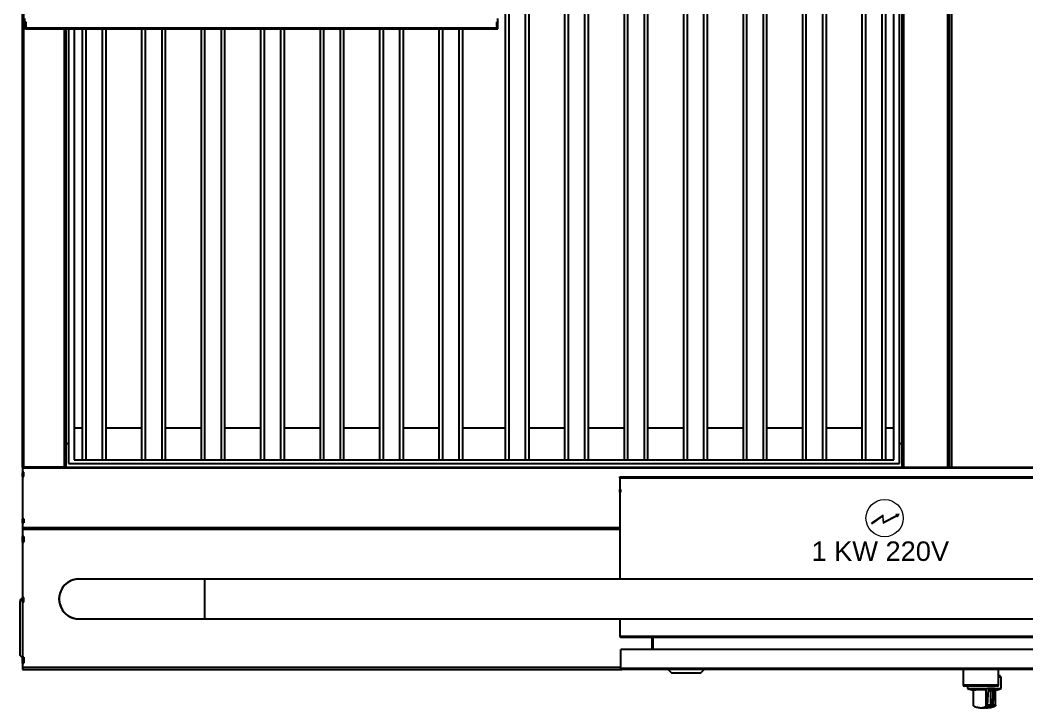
# Model space of a CAD drawing. Header units: millimetres. Extents: x -10496 to -5455, y -188 to 7293.
# Drawn here: x -7164.2 to -7078.7, y 3571.1 to 3629.5 of the extents above; entities that cross this region are included whole.
import ezdxf

# ---------------------------------------------------------------- set-up
doc = ezdxf.new("R2010")
doc.units = ezdxf.units.MM
doc.linetypes.add('SLD-Solid', pattern=[0])
doc.layers.add('Kıtc-011 Elk Tes Yazı 001', color=1, linetype='Continuous')
doc.layers.add('Kıtc-014 Elk Tes İşaretler', color=1, linetype='Continuous')
doc.styles.get("Standard").update_dxf_attribs({"font": 'calibri.ttf', "height": 15})

# ---------------------------------------------------------------- blocks, each defined once
blk = doc.blocks.new('A$C29431E44')
at = {"layer": 'Kıtc-014 Elk Tes İşaretler', "linetype": 'Continuous', "lineweight": 0}
for p, q in [((2.9, 3.66), (0.96, 2.3)), ((1, 2.21), (2.81, 3.48)), ((2.81, 3.48), (2.9, 2.31)), ((3, 2.49), (2.9, 3.66)), ((2.9, 2.31), (5.24, 3.52)), ((5.18, 3.62), (3, 2.49)), ((5.66, 3.81), (5.09, 3.77)), ((5.09, 3.77), (5.17, 3.64)), ((5.17, 3.64), (5.34, 3.36)), ((5.24, 3.52), (5.19, 3.62)), ((5.34, 3.36), (5.66, 3.81)), ((0.96, 2.3), (1, 2.21))]:
    blk.add_line(p, q, dxfattribs=at)
blk.add_circle((3.16, 3.16), 3.16, dxfattribs=at)
blk = doc.blocks.new('A$C1E774840')
at = {"color": 7, "linetype": 'SLD-Solid', "lineweight": 25}
for p, q in [((2.78, 22.337), (2.78, 70.437)), ((2.901, 22.337), (2.901, 70.437)), ((77.48, 70.437), (77.48, 22.337)), ((77.601, 70.437), (77.601, 22.337)), ((81.35, 70.437), (81.35, 22.337)), ((81.48, 70.437), (81.48, 22.337)), ((81.68, 70.437), (81.68, 22.337)), ((2.961, 60.432), (2.961, 60.132)), ((2.961, 60.132), (3.061, 60.132)), ((2.961, 60.132), (2.961, 60.122)), ((3.061, 60.122), (2.961, 60.122)), ((2.961, 59.732), (2.961, 60.122)), ((3.061, 60.132), (3.061, 59.622)), ((3.061, 59.732), (3.061, 60.122)), ((43.061, 60.132), (43.161, 60.132)), ((43.061, 60.132), (43.061, 59.622)), ((43.061, 60.122), (43.161, 60.122)), ((43.061, 59.732), (43.061, 60.122)), ((43.161, 60.132), (43.161, 60.432)), ((43.161, 60.132), (43.161, 60.122)), ((43.161, 59.732), (43.161, 60.122)), ((2.961, 59.732), (3.061, 59.732)), ((2.961, 59.532), (2.961, 59.732)), ((3.061, 59.532), (2.961, 59.532)), ((3.061, 59.622), (43.061, 59.622)), ((3.061, 59.622), (3.061, 59.532)), ((3.061, 59.532), (43.061, 59.532)), ((6.359, 22.337), (6.359, 59.532)), ((43.161, 59.732), (43.061, 59.732)), ((43.061, 59.622), (43.061, 59.532)), ((43.061, 59.532), (43.161, 59.532)), ((43.161, 59.532), (43.161, 59.732)), ((77.28, 24.337), (77.48, 24.337)), ((2.901, 22.337), (2.78, 22.337)), ((2.78, 22.337), (2.78, 22.279)), ((2.78, 22.337), (2.9, 22.337)), ((2.78, 22.279), (2.78, 21.89)), ((2.78, 22.279), (109.33, 22.279)), ((2.9, 22.337), (109.33, 22.337)), ((6.359, 22.337), (2.901, 22.337)), ((77.601, 22.337), (81.35, 22.337)), ((2.9, 21.89), (2.78, 21.89)), ((2.78, 21.89), (2.78, 21.854)), ((2.9, 21.854), (2.78, 21.854)), ((2.78, 21.571), (2.78, 21.854)), ((2.9, 21.571), (2.78, 21.571)), ((2.78, 21.536), (2.78, 21.571)), ((2.78, 21.536), (2.78, 17.939)), ((2.78, 21.536), (2.9, 21.536)), ((2.9, 21.536), (2.9, 21.89)), ((2.9, 21.571), (2.9, 21.854)), ((53.53, 21.407), (53.53, 21.497)), ((53.53, 21.497), (101.63, 21.497)), ((53.53, 21.407), (53.53, 20.437)), ((53.53, 21.407), (101.63, 21.407)), ((53.53, 20.417), (53.53, 20.437)), ((53.61, 20.437), (53.53, 20.437)), ((53.61, 20.417), (53.53, 20.417)), ((53.53, 20.217), (53.53, 20.417)), ((53.61, 20.217), (53.53, 20.217)), ((53.53, 20.197), (53.53, 20.217)), ((53.53, 20.197), (53.53, 12.822)), ((53.53, 20.197), (53.61, 20.197)), ((53.61, 20.197), (53.61, 20.437)), ((53.61, 20.217), (53.61, 20.417)), ((2.9, 17.939), (2.78, 17.939)), ((2.78, 17.939), (2.78, 17.903)), ((2.9, 17.903), (2.78, 17.903)), ((2.78, 17.621), (2.78, 17.903)), ((2.9, 17.621), (2.78, 17.621)), ((2.78, 17.585), (2.78, 17.621)), ((2.78, 17.585), (2.78, 17.196)), ((2.78, 17.585), (2.9, 17.585)), ((2.78, 17.196), (2.78, 17.054)), ((2.78, 17.196), (53.53, 17.196)), ((2.9, 17.939), (2.9, 17.585)), ((2.9, 17.621), (2.9, 17.903)), ((2.78, 17.054), (2.78, 16.446)), ((2.78, 17.054), (53.53, 17.054)), ((2.78, 16.396), (2.78, 16.446)), ((2.9, 16.446), (2.78, 16.446)), ((2.9, 16.396), (2.78, 16.396)), ((2.78, 15.996), (2.78, 16.396)), ((2.9, 16.446), (2.9, 15.946)), ((2.9, 15.996), (2.9, 16.396)), ((2.9, 15.996), (2.78, 15.996)), ((2.78, 15.946), (2.78, 15.996)), ((2.78, 15.946), (2.78, 6.187)), ((2.78, 15.946), (2.9, 15.946)), ((18.265, 12.822), (7.58, 12.822)), ((136.895, 12.822), (18.265, 12.822)), ((18.265, 11.137), (18.265, 12.822)), ((2.9, 11.267), (2.78, 11.267)), ((2.78, 10.867), (2.78, 11.267)), ((2.9, 10.867), (2.9, 11.267)), ((5.88, 11.137), (5.895, 11.137)), ((18.265, 9.452), (18.265, 11.137)), ((2.58, 6.337), (2.58, 10.937)), ((2.9, 10.867), (2.78, 10.867)), ((7.58, 9.452), (18.265, 9.452)), ((7.58, 9.452), (7.58, 9.437)), ((18.265, 9.452), (136.895, 9.452)), ((53.53, 9.452), (53.53, 7.987)), ((53.53, 7.987), (101.63, 7.987)), ((53.53, 7.977), (53.53, 7.987)), ((53.531, 7.977), (53.53, 7.977)), ((53.613, 7.898), (53.613, 7.898)), ((53.62, 7.897), (53.62, 7.897)), ((53.62, 7.897), (53.623, 7.897)), ((53.623, 7.897), (101.537, 7.897)), ((56.32, 7.887), (56.24, 7.887)), ((56.24, 7.887), (56.24, 6.837)), ((56.32, 7.887), (98.84, 7.887)), ((56.32, 7.887), (56.32, 6.837)), ((2.78, 6.137), (2.58, 6.337)), ((2.78, 6.137), (2.78, 6.187)), ((2.9, 6.187), (2.78, 6.187)), ((2.9, 6.137), (2.78, 6.137)), ((2.78, 5.737), (2.78, 6.137)), ((2.9, 6.187), (2.9, 5.687)), ((2.9, 5.737), (2.9, 6.137)), ((53.6, 5.218), (53.6, 6.837)), ((101.56, 6.837), (53.6, 6.837)), ((2.9, 5.737), (2.78, 5.737)), ((2.78, 5.687), (2.78, 5.737)), ((2.78, 5.687), (2.78, 5.338)), ((2.78, 5.687), (2.9, 5.687)), ((2.78, 5.338), (2.78, 5.137)), ((2.78, 5.338), (53.6, 5.338)), ((2.78, 5.137), (53.681, 5.137)), ((101.56, 5.218), (53.6, 5.218)), ((101.479, 5.137), (53.681, 5.137)), ((57.631, 5.137), (57.901, 4.867)), ((60.401, 4.867), (60.671, 5.137)), ((82.68, 5.137), (82.68, 3.837)), ((85.68, 3.837), (85.68, 5.137)), ((57.901, 4.867), (59.019, 4.867)), ((59.019, 4.867), (60.401, 4.867)), ((85.68, 4.642), (85.832, 4.642)), ((85.68, 4.517), (85.899, 4.517)), ((85.832, 4.517), (85.832, 4.642)), ((85.899, 3.528), (85.899, 4.517)), ((82.68, 3.837), (85.68, 3.837)), ((85.58, 3.737), (82.78, 3.737)), ((83.049, 3.737), (83.049, 3.528)), ((83.049, 3.528), (83.188, 3.487)), ((83.049, 3.528), (85.899, 3.528)), ((84.654, 3.487), (83.188, 3.487)), ((83.227, 3.487), (83.227, 3.464)), ((84.64, 3.487), (84.64, 3.464)), ((84.646, 2.051), (84.646, 3.487)), ((85.355, 3.528), (84.866, 3.528)), ((84.866, 3.528), (84.866, 3.411)), ((85.355, 3.528), (85.355, 3.41)), ((85.423, 2.079), (85.423, 3.509)), ((85.76, 3.487), (85.423, 3.487)), ((85.722, 3.464), (85.722, 3.487)), ((85.76, 3.487), (85.899, 3.528)), ((83.525, 3.413), (83.525, 2.079)), ((83.546, 3.413), (83.525, 3.413)), ((83.546, 2.057), (83.546, 3.413)), ((83.546, 3.413), (83.569, 3.413)), ((83.563, 3.414), (83.583, 3.414)), ((83.569, 3.414), (83.569, 3.413)), ((83.583, 3.414), (83.762, 3.414)), ((85.007, 3.238), (84.993, 2.121)), ((85.011, 3.238), (84.998, 2.121)), ((85.007, 3.238), (85.011, 3.238)), ((85.064, 3.398), (85.068, 3.398)), ((85.178, 3.403), (85.066, 3.403)), ((85.175, 3.398), (85.068, 3.398)), ((85.212, 2.121), (85.225, 3.238)), ((85.216, 2.121), (85.229, 3.238)), ((85.229, 3.238), (85.225, 3.238)), ((83.546, 2.057), (83.528, 2.07)), ((84.226, 1.903), (84.348, 1.896)), ((84.346, 1.89), (84.354, 1.89)), ((84.419, 1.892), (84.474, 1.888)), ((84.684, 2.07), (84.968, 2.07)), ((84.983, 2.082), (84.717, 2.082)), ((84.993, 2.121), (84.749, 2.121)), ((84.794, 1.913), (84.843, 1.917)), ((84.973, 2.07), (85.186, 2.07)), ((85.201, 2.082), (84.988, 2.082)), ((85.212, 2.121), (84.998, 2.121)), ((85.191, 2.07), (85.42, 2.07)), ((85.423, 2.082), (85.206, 2.082)), ((85.418, 2.121), (85.216, 2.121))]:
    blk.add_line(p, q, dxfattribs=at)
at = {"color": 251, "linetype": 'SLD-Solid', "lineweight": 25}
for p, q in [((77.28, 22.637), (77.28, 70.137)), ((43.78, 69.837), (43.78, 22.937)), ((44.08, 69.837), (44.08, 22.937)), ((45.48, 69.837), (45.48, 22.937)), ((45.78, 69.837), (45.78, 22.937)), ((48.83, 69.837), (48.83, 22.937)), ((49.13, 69.837), (49.13, 22.937)), ((50.53, 69.837), (50.53, 22.937)), ((50.83, 69.837), (50.83, 22.937)), ((53.88, 69.837), (53.88, 22.937)), ((54.18, 69.837), (54.18, 22.937)), ((55.58, 69.837), (55.58, 22.937)), ((55.88, 69.837), (55.88, 22.937)), ((58.93, 69.837), (58.93, 22.937)), ((59.23, 69.837), (59.23, 22.937)), ((60.63, 69.837), (60.63, 22.937)), ((60.93, 69.837), (60.93, 22.937)), ((63.98, 69.837), (63.98, 22.937)), ((64.28, 69.837), (64.28, 22.937)), ((65.68, 69.837), (65.68, 22.937)), ((65.98, 69.837), (65.98, 22.937)), ((69.03, 69.837), (69.03, 22.937)), ((69.33, 69.837), (69.33, 22.937)), ((70.73, 69.837), (70.73, 22.937)), ((71.03, 69.837), (71.03, 22.937)), ((74.08, 69.837), (74.08, 22.937)), ((74.38, 69.837), (74.38, 22.937)), ((75.78, 69.837), (75.78, 22.937)), ((76.08, 69.837), (76.08, 22.937)), ((76.78, 22.937), (76.78, 69.837)), ((6.48, 22.337), (6.48, 59.532)), ((6.68, 59.532), (6.68, 22.637)), ((7.18, 59.532), (7.18, 22.937)), ((7.88, 22.937), (7.88, 59.532)), ((8.18, 22.937), (8.18, 59.532)), ((9.58, 22.937), (9.58, 59.532)), ((9.88, 22.937), (9.88, 59.532)), ((12.93, 22.937), (12.93, 59.532)), ((13.23, 22.937), (13.23, 59.532)), ((14.63, 22.937), (14.63, 59.532)), ((14.93, 22.937), (14.93, 59.532)), ((17.98, 22.937), (17.98, 59.532)), ((18.28, 22.937), (18.28, 59.532)), ((19.68, 22.937), (19.68, 59.532)), ((19.98, 22.937), (19.98, 59.532)), ((23.03, 22.937), (23.03, 59.532)), ((23.33, 22.937), (23.33, 59.532)), ((24.73, 22.937), (24.73, 59.532)), ((25.03, 22.937), (25.03, 59.532)), ((28.08, 22.937), (28.08, 59.532)), ((28.38, 22.937), (28.38, 59.532)), ((29.78, 22.937), (29.78, 59.532)), ((30.08, 22.937), (30.08, 59.532)), ((33.13, 22.937), (33.13, 59.532)), ((33.43, 22.937), (33.43, 59.532)), ((34.83, 22.937), (34.83, 59.532)), ((35.13, 22.937), (35.13, 59.532)), ((38.18, 22.937), (38.18, 59.532)), ((38.48, 22.937), (38.48, 59.532)), ((39.88, 22.937), (39.88, 59.532)), ((40.18, 22.937), (40.18, 59.532)), ((7.88, 25.637), (7.18, 25.637)), ((12.93, 25.637), (9.88, 25.637)), ((17.98, 25.637), (14.93, 25.637)), ((23.03, 25.637), (19.98, 25.637)), ((28.08, 25.637), (25.03, 25.637)), ((33.13, 25.637), (30.08, 25.637)), ((38.18, 25.637), (35.13, 25.637)), ((43.78, 25.637), (40.18, 25.637)), ((48.83, 25.637), (45.78, 25.637)), ((53.88, 25.637), (50.83, 25.637)), ((58.93, 25.637), (55.88, 25.637)), ((63.98, 25.637), (60.93, 25.637)), ((69.03, 25.637), (65.98, 25.637)), ((74.08, 25.637), (71.03, 25.637)), ((76.78, 25.637), (76.08, 25.637)), ((6.48, 24.337), (6.68, 24.337)), ((6.68, 22.637), (77.28, 22.637)), ((7.18, 22.937), (76.78, 22.937))]:
    blk.add_line(p, q, dxfattribs=at)
at = {"color": 7, "linetype": 'SLD-Solid', "lineweight": 25}
for centre, radius, start, end in [((7.58, 11.137), 1.7, 82.38309, 277.61691), ((7.58, 11.137), 1.685, 90, 180), ((2.78, 10.937), 0.2, 90, 180), ((7.58, 11.137), 1.685, 180, 270), ((53.62, 7.987), 0.09, 186.37937, 265.32627), ((53.62, 7.987), 0.09, 265.32627, 270), ((56.23, 7.887), 0.01, 0, 90), ((82.78, 3.837), 0.1, 180, 270), ((85.58, 3.837), 0.1, 270, 0)]:
    blk.add_arc(centre, radius, start, end, dxfattribs=at)
for centre, major_axis, ratio, start_param, end_param in [((53.623, 7.987), (0.093, 0), 0.967742, 3.252934, 4.712389), ((56.227, 7.887), (0.093, 0), 0.107527, 0, 1.570796), ((84.564, 3.839), (1.31, 3.821), 0.152863, 4.607082, 4.650615), ((84.564, 3.825), (1.309, 3.82), 0.152863, 4.610589, 4.652797), ((84.385, 3.825), (-1.309, 3.82), 0.152863, 4.505986, 4.548193), ((84.385, 3.838), (-1.31, 3.821), 0.152863, 4.502479, 4.546011)]:
    blk.add_ellipse(centre, major_axis=major_axis, ratio=ratio, start_param=start_param, end_param=end_param, dxfattribs=at)
for points, knots in [([(53.6, 5.218), (53.606, 5.209), (53.619, 5.189), (53.639, 5.162), (53.66, 5.142), (53.674, 5.139), (53.681, 5.137)], [0, 0, 0, 0, 0.223455, 0.478279, 0.733183, 1, 1, 1, 1]), ([(83.227, 3.464), (83.288, 3.448), (83.399, 3.419), (83.513, 3.415), (83.563, 3.414)], [0, 0, 0, 0, 0.559932, 1, 1, 1, 1]), ([(84.64, 3.464), (84.611, 3.464), (84.523, 3.464), (84.404, 3.464), (84.281, 3.464), (84.149, 3.464), (84.015, 3.464), (83.889, 3.464), (83.798, 3.464), (83.713, 3.464), (83.631, 3.464), (83.556, 3.464), (83.488, 3.464), (83.428, 3.464), (83.374, 3.464), (83.32, 3.464), (83.27, 3.464), (83.241, 3.464), (83.229, 3.464), (83.228, 3.464), (83.227, 3.464)], [0, 0, 0, 0, 0.041502, 0.125138, 0.167333, 0.215954, 0.314847, 0.365238, 0.413859, 0.462817, 0.51284, 0.563232, 0.612029, 0.661167, 0.710834, 0.761225, 0.836221, 0.916847, 0.959153, 1, 1, 1, 1]), ([(84.521, 3.414), (84.531, 3.414), (84.552, 3.415), (84.583, 3.424), (84.612, 3.44), (84.631, 3.456), (84.64, 3.464)], [0, 0, 0, 0, 0.2465231, 0.4943511, 0.7464152, 1, 1, 1, 1]), ([(84.866, 3.528), (84.856, 3.528), (84.837, 3.527), (84.808, 3.526), (84.778, 3.522), (84.75, 3.518), (84.723, 3.513), (84.699, 3.507), (84.678, 3.499), (84.663, 3.493), (84.657, 3.488), (84.654, 3.487)], [0, 0, 0, 0, 0.113848, 0.231037, 0.344875, 0.461937, 0.577314, 0.695846, 0.814789, 0.93696, 1, 1, 1, 1]), ([(85.355, 3.528), (85.362, 3.528), (85.377, 3.527), (85.395, 3.526), (85.409, 3.522), (85.419, 3.518), (85.423, 3.514), (85.423, 3.511), (85.423, 3.509)], [0, 0, 0, 0, 0.178098, 0.361422, 0.539504, 0.722629, 0.903118, 1, 1, 1, 1]), ([(85.423, 3.417), (85.475, 3.419), (85.578, 3.424), (85.676, 3.451), (85.725, 3.465)], [0, 0, 0, 0, 0.505799, 1, 1, 1, 1]), ([(85.423, 3.464), (85.428, 3.464), (85.473, 3.464), (85.527, 3.464), (85.588, 3.464), (85.629, 3.464), (85.665, 3.464), (85.693, 3.464), (85.711, 3.464), (85.721, 3.464), (85.721, 3.464), (85.721, 3.464)], [0, 0, 0, 0, 0.025064, 0.227007, 0.328953, 0.446776, 0.565423, 0.685347, 0.807018, 0.924841, 1, 1, 1, 1]), ([(84.521, 3.414), (84.434, 3.414), (84.26, 3.414), (84.017, 3.414), (83.81, 3.414), (83.661, 3.414), (83.579, 3.414), (83.58, 3.414), (83.58, 3.414)], [0, 0, 0, 0, 0.177074, 0.354149, 0.531223, 0.708297, 0.885371, 1, 1, 1, 1]), ([(84.749, 2.121), (84.754, 2.241), (84.765, 2.464), (84.782, 2.757), (84.797, 2.975), (84.81, 3.121), (84.821, 3.219), (84.829, 3.284), (84.836, 3.328), (84.842, 3.357), (84.847, 3.376), (84.851, 3.389), (84.854, 3.398), (84.858, 3.405), (84.861, 3.409), (84.863, 3.411), (84.865, 3.411), (84.866, 3.411), (84.866, 3.411)], [0, 0, 0, 0, 0.276743, 0.515044, 0.67457, 0.781394, 0.852964, 0.900953, 0.933171, 0.954845, 0.96947, 0.979386, 0.98616, 0.992204, 0.995738, 0.997871, 0.999461, 1, 1, 1, 1]), ([(84.866, 3.411), (84.952, 3.411), (85.127, 3.411), (85.278, 3.41), (85.355, 3.41)], [0, 0, 0, 0, 0.490523, 1, 1, 1, 1]), ([(85.418, 2.121), (85.417, 2.241), (85.414, 2.464), (85.407, 2.756), (85.4, 2.974), (85.393, 3.12), (85.387, 3.218), (85.382, 3.283), (85.377, 3.327), (85.373, 3.356), (85.369, 3.375), (85.367, 3.388), (85.364, 3.397), (85.361, 3.404), (85.359, 3.408), (85.357, 3.41), (85.356, 3.41), (85.355, 3.41), (85.355, 3.41)], [0, 0, 0, 0, 0.276969, 0.515269, 0.674779, 0.781581, 0.853127, 0.901093, 0.933291, 0.954947, 0.969557, 0.979461, 0.986224, 0.992288, 0.995747, 0.997907, 0.999496, 1, 1, 1, 1]), ([(83.525, 2.079), (83.525, 2.078), (83.525, 2.076), (83.526, 2.073), (83.527, 2.071), (83.528, 2.07)], [0, 0, 0, 0, 0.231161, 0.614427, 1, 1, 1, 1]), ([(83.546, 2.057), (83.611, 2.03), (83.735, 1.978), (83.914, 1.928), (84.054, 1.905), (84.192, 1.897), (84.322, 1.905), (84.464, 1.941), (84.57, 1.993), (84.627, 2.036), (84.646, 2.051)], [0, 0, 0, 0, 0.141225, 0.270573, 0.413924, 0.4858, 0.63041, 0.776905, 0.925314, 1, 1, 1, 1]), ([(84.36, 1.89), (84.356, 1.89), (84.349, 1.89), (84.348, 1.89), (84.348, 1.89)], [0, 0, 0, 0, 0.48429, 1, 1, 1, 1]), ([(84.367, 1.89), (84.364, 1.89), (84.356, 1.89), (84.356, 1.89), (84.355, 1.89)], [0, 0, 0, 0, 0.428275, 1, 1, 1, 1]), ([(84.36, 1.89), (84.363, 1.89), (84.382, 1.89), (84.432, 1.892), (84.508, 1.899), (84.6, 1.916), (84.692, 1.941), (84.785, 1.975), (84.877, 2.017), (84.938, 2.052), (84.968, 2.07)], [0, 0, 0, 0, 0.018551, 0.09276, 0.2412, 0.38988, 0.541765, 0.693906, 0.846823, 1, 1, 1, 1]), ([(84.973, 2.07), (84.936, 2.049), (84.862, 2.007), (84.75, 1.959), (84.636, 1.923), (84.534, 1.902), (84.444, 1.892), (84.393, 1.891), (84.367, 1.89)], [0, 0, 0, 0, 0.18622, 0.372907, 0.56102, 0.749613, 0.874736, 1, 1, 1, 1]), ([(84.609, 1.891), (84.618, 1.891), (84.632, 1.891), (84.667, 1.893), (84.734, 1.9), (84.837, 1.919), (84.957, 1.956), (85.074, 2.006), (85.149, 2.048), (85.186, 2.07)], [0, 0, 0, 0, 0.0458, 0.072254, 0.178081, 0.389793, 0.602131, 0.800807, 1, 1, 1, 1]), ([(84.684, 2.07), (84.671, 2.065), (84.656, 2.059), (84.647, 2.052), (84.646, 2.051)], [0, 0, 0, 0, 0.815066, 1, 1, 1, 1]), ([(85.191, 2.07), (85.154, 2.049), (85.08, 2.007), (84.968, 1.959), (84.854, 1.923), (84.752, 1.902), (84.683, 1.894), (84.654, 1.893), (84.65, 1.892)], [0, 0, 0, 0, 0.208044, 0.41661, 0.626768, 0.837464, 0.977073, 1, 1, 1, 1]), ([(84.684, 2.07), (84.688, 2.071), (84.695, 2.073), (84.707, 2.078), (84.714, 2.08), (84.717, 2.082)], [0, 0, 0, 0, 0.3928149, 0.6955624, 1, 1, 1, 1]), ([(84.749, 2.121), (84.748, 2.118), (84.747, 2.11), (84.738, 2.097), (84.727, 2.088), (84.72, 2.083), (84.717, 2.082)], [0, 0, 0, 0, 0.1885, 0.439138, 0.840587, 1, 1, 1, 1]), ([(84.844, 1.905), (84.868, 1.906), (84.947, 1.91), (85.095, 1.944), (85.255, 1.994), (85.356, 2.037), (85.389, 2.051)], [0, 0, 0, 0, 0.147167, 0.485306, 0.827718, 1, 1, 1, 1]), ([(84.968, 2.07), (84.971, 2.071), (84.974, 2.074), (84.979, 2.078), (84.982, 2.08), (84.983, 2.082)], [0, 0, 0, 0, 0.498007, 0.748759, 1, 1, 1, 1]), ([(84.973, 2.07), (84.975, 2.071), (84.979, 2.074), (84.984, 2.078), (84.987, 2.08), (84.988, 2.082)], [0, 0, 0, 0, 0.498006, 0.748759, 1, 1, 1, 1]), ([(84.993, 2.121), (84.993, 2.117), (84.993, 2.107), (84.989, 2.093), (84.985, 2.085), (84.983, 2.082)], [0, 0, 0, 0, 0.262614, 0.618985, 1, 1, 1, 1]), ([(84.988, 2.082), (84.989, 2.084), (84.993, 2.09), (84.997, 2.104), (84.998, 2.115), (84.998, 2.121)], [0, 0, 0, 0, 0.2626105, 0.619751, 1, 1, 1, 1]), ([(85.201, 2.082), (85.199, 2.079), (85.195, 2.076), (85.19, 2.072), (85.188, 2.071), (85.186, 2.07)], [0, 0, 0, 0, 0.498005, 0.748758, 1, 1, 1, 1]), ([(85.206, 2.082), (85.203, 2.079), (85.2, 2.076), (85.194, 2.072), (85.192, 2.071), (85.191, 2.07)], [0, 0, 0, 0, 0.498006, 0.748759, 1, 1, 1, 1]), ([(85.212, 2.121), (85.211, 2.117), (85.211, 2.107), (85.208, 2.093), (85.204, 2.085), (85.201, 2.082)], [0, 0, 0, 0, 0.262636, 0.619102, 1, 1, 1, 1]), ([(85.206, 2.082), (85.207, 2.084), (85.211, 2.09), (85.215, 2.104), (85.216, 2.115), (85.216, 2.121)], [0, 0, 0, 0, 0.262587, 0.619695, 1, 1, 1, 1]), ([(85.42, 2.07), (85.414, 2.065), (85.407, 2.059), (85.392, 2.052), (85.389, 2.051)], [0, 0, 0, 0, 0.814502, 1, 1, 1, 1]), ([(85.418, 2.121), (85.418, 2.118), (85.419, 2.11), (85.421, 2.097), (85.423, 2.088), (85.423, 2.083), (85.423, 2.082)], [0, 0, 0, 0, 0.188428, 0.438992, 0.840427, 1, 1, 1, 1]), ([(85.423, 2.082), (85.423, 2.08), (85.424, 2.077), (85.422, 2.073), (85.421, 2.071), (85.42, 2.07)], [0, 0, 0, 0, 0.392648, 0.695401, 1, 1, 1, 1])]:
    blk.add_open_spline(points, degree=3, knots=knots, dxfattribs=at)
blk.add_open_spline([(53.681, 5.137), (53.67, 5.139), (53.649, 5.141), (53.622, 5.16), (53.604, 5.187), (53.601, 5.208), (53.6, 5.218)], degree=3, dxfattribs=at)
at = {"layer": 'Kıtc-014 Elk Tes İşaretler', "xscale": 0.5, "yscale": 0.5, "zscale": 0.5}
blk.add_blockref('A$C29431E44', (74.426, 16.417), dxfattribs=at)
at = {"layer": 'Kıtc-011 Elk Tes Yazı 001', "insert": (69.795, 16.018), "char_height": 1.65405, "attachment_point": 1}
blk.add_mtext_dynamic_manual_height_columns('{\\f@Arial Unicode MS|b0|i0|c162|p34;1 KW 220V }', width=37.35028, gutter_width=50, heights=[0], dxfattribs=at)

msp = doc.modelspace()

# ---------------------------------------------------------------- block references
msp.add_blockref('A$C1E774840', (-7166.756, 3569.24))

doc.saveas('drawing.dxf')
